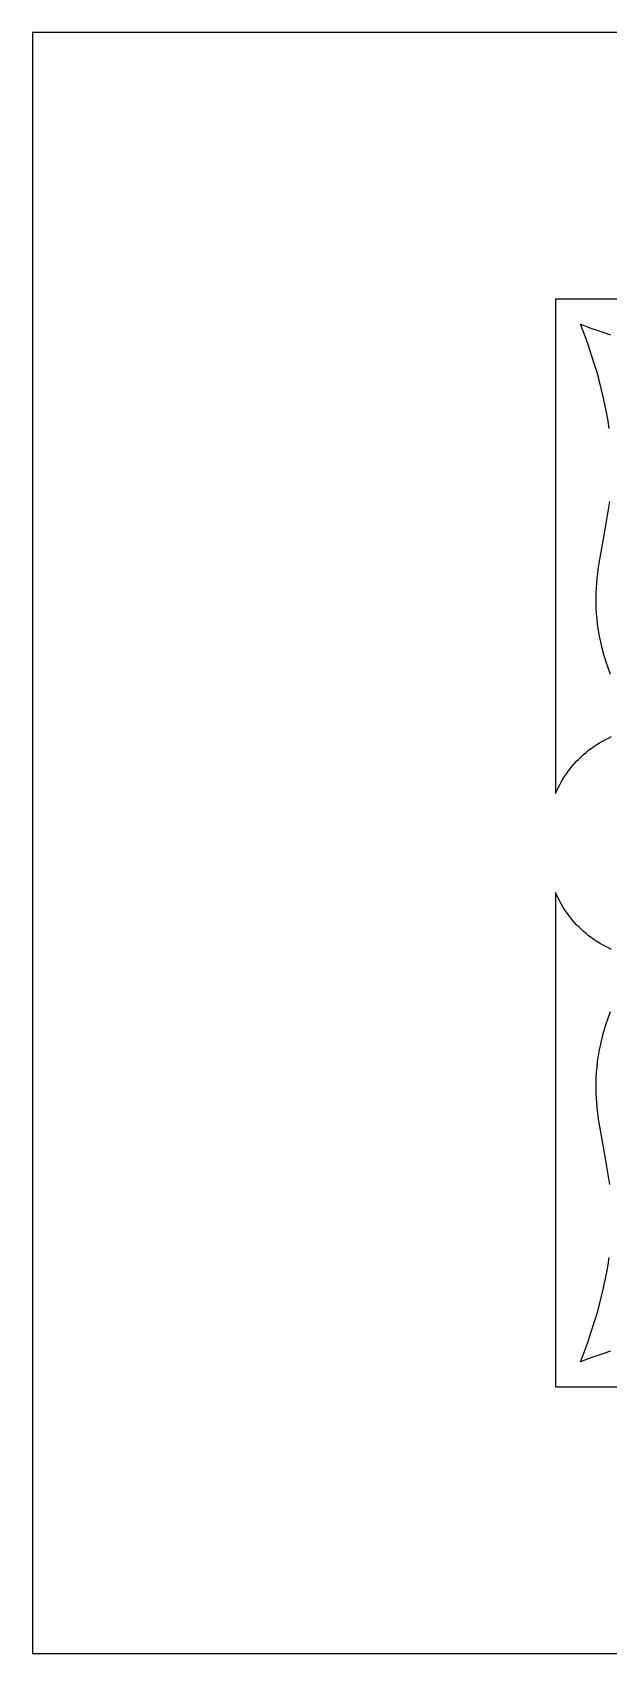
# Model space of a CAD drawing. Extents: x -352 to 352, y -78 to 78.
# Drawn here: x -352.5 to -297.4, y -77.5 to 77.5 of the extents above; entities that cross this region are included whole.
import ezdxf

# ---------------------------------------------------------------- set-up
doc = ezdxf.new("R2010")
doc.units = 0
doc.layers.get('0').update_dxf_attribs({"linetype": 'CONTINUOUS'})

msp = doc.modelspace()

# ---------------------------------------------------------------- linework, layer by layer
msp.add_lwpolyline([(-352.5, -77.5), (352.5, -77.5), (352.5, 77.5), (-352.5, 77.5)], close=True)
for points in [[(-255.22, 52), (-302.5, 52), (-302.5, 4.72), (-302.37, 5), (-302.24, 5.28), (-302.1, 5.55), (-301.95, 5.82), (-301.8, 6.09), (-301.63, 6.35), (-301.46, 6.6), (-301.28, 6.86), (-301.09, 7.1), (-300.9, 7.34), (-300.7, 7.58), (-300.49, 7.81), (-300.27, 8.03), (-300.05, 8.25), (-299.82, 8.46), (-299.58, 8.66), (-299.34, 8.86), (-299.09, 9.05), (-298.83, 9.23), (-298.56, 9.41), (-298.29, 9.58), (-298.01, 9.74), (-297.73, 9.89), (-297.44, 10.03), (-297.14, 10.17)], [(-297.37, 39.63), (-297.47, 40.32), (-297.59, 41.04), (-297.74, 41.78), (-297.9, 42.54), (-298.09, 43.33), (-298.3, 44.14), (-298.53, 44.98), (-298.79, 45.85), (-299.08, 46.74), (-299.39, 47.67), (-299.73, 48.62), (-300.1, 49.6), (-299.12, 49.23), (-298.17, 48.89), (-297.24, 48.58)], [(-297.25, 16.1), (-297.48, 16.76), (-297.69, 17.4), (-297.87, 18.02), (-298.03, 18.63), (-298.17, 19.22), (-298.29, 19.79), (-298.39, 20.35), (-298.47, 20.89), (-298.53, 21.42), (-298.57, 21.94), (-298.6, 22.45), (-298.62, 22.95), (-298.62, 23.44), (-298.61, 23.92), (-298.59, 24.39), (-298.56, 24.85), (-298.51, 25.31), (-298.46, 25.77), (-298.41, 26.22), (-298.27, 27.12), (-298.11, 28.01), (-297.95, 28.9), (-297.77, 29.81), (-297.61, 30.73), (-297.45, 31.68), (-297.32, 32.66)], [(-297.14, -10.17), (-297.44, -10.03), (-297.73, -9.89), (-298.01, -9.74), (-298.29, -9.58), (-298.56, -9.41), (-298.83, -9.23), (-299.09, -9.05), (-299.34, -8.86), (-299.58, -8.66), (-299.82, -8.46), (-300.05, -8.25), (-300.27, -8.03), (-300.49, -7.81), (-300.7, -7.58), (-300.9, -7.34), (-301.09, -7.1), (-301.28, -6.85), (-301.46, -6.6), (-301.63, -6.35), (-301.8, -6.09), (-301.95, -5.82), (-302.1, -5.55), (-302.24, -5.28), (-302.37, -5), (-302.5, -4.72), (-302.5, -52), (-255.22, -52)], [(-297.32, -32.66), (-297.45, -31.68), (-297.61, -30.73), (-297.95, -28.9), (-298.11, -28.01), (-298.27, -27.12), (-298.41, -26.22), (-298.46, -25.77), (-298.51, -25.31), (-298.56, -24.85), (-298.59, -24.39), (-298.61, -23.91), (-298.62, -23.43), (-298.62, -22.95), (-298.6, -22.45), (-298.57, -21.94), (-298.53, -21.42), (-298.47, -20.89), (-298.39, -20.35), (-298.29, -19.79), (-298.17, -19.22), (-298.03, -18.63), (-297.87, -18.02), (-297.69, -17.4), (-297.48, -16.76), (-297.25, -16.1)], [(-297.24, -48.58), (-298.17, -48.89), (-299.12, -49.23), (-300.1, -49.6), (-299.73, -48.62), (-299.39, -47.67), (-299.08, -46.74), (-298.79, -45.85), (-298.53, -44.98), (-298.3, -44.14), (-298.09, -43.33), (-297.9, -42.54), (-297.74, -41.78), (-297.59, -41.04), (-297.47, -40.32), (-297.37, -39.63)]]:
    msp.add_lwpolyline(points)

doc.saveas('drawing.dxf')
